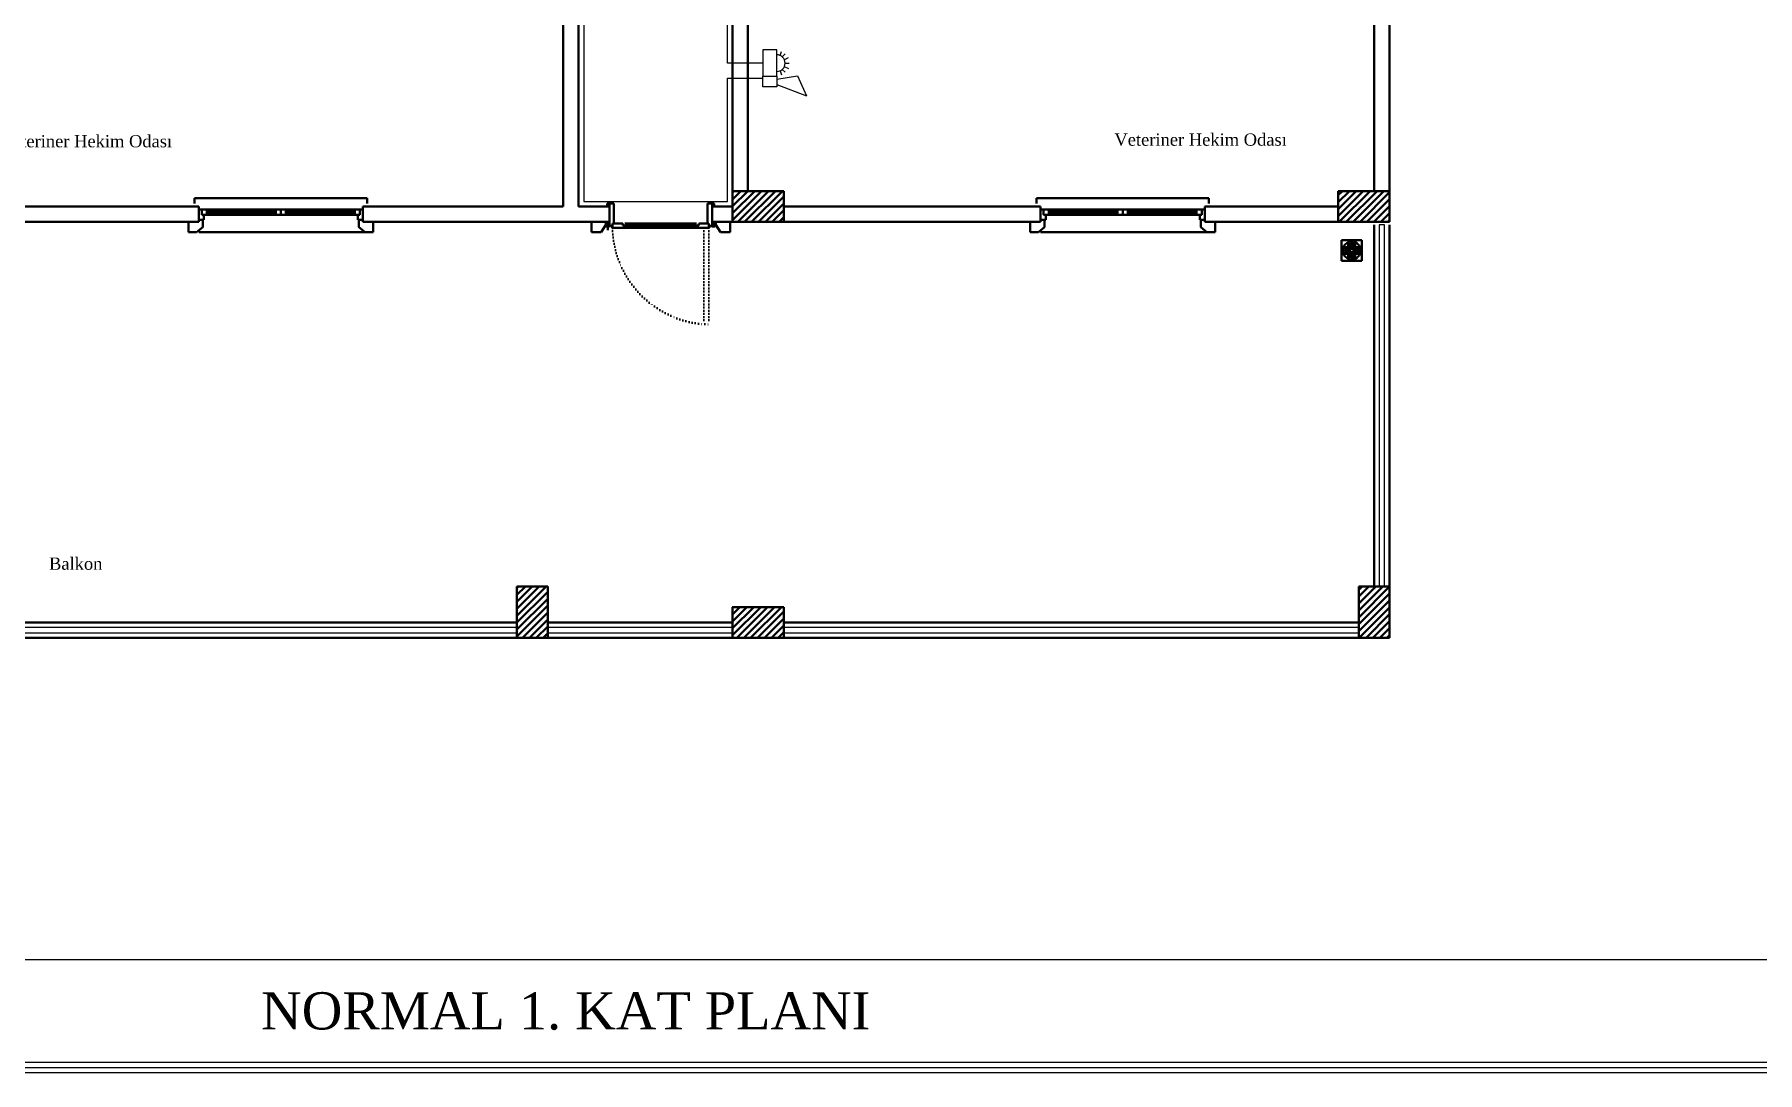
# Model space of a CAD drawing. Header units: millimetres. Extents: x 2046 to 14753, y 2361 to 29276.
# Drawn here: x 6721 to 8400, y 14153 to 15163 of the extents above; entities that cross this region are included whole.
import ezdxf

# ---------------------------------------------------------------- set-up
doc = ezdxf.new("R2010")
doc.units = ezdxf.units.MM
doc.linetypes.add('ACAD_ISO07W100', pattern=[3, 0, -3])
doc.layers.add('2A-YANGIN ALARM HATTI', color=5, linetype='Continuous')
doc.layers.add('BLK-YANGIN', color=3, linetype='Continuous')
doc.layers.add('A.O. DUVAR', color=7, linetype='Continuous', lineweight=50)
doc.layers.add('yazi', color=251, linetype='Continuous', lineweight=25)
doc.styles.add('A.O. MALZEME', font='times.ttf', dxfattribs={"height": 10})
doc.styles.add('Elektrik Yazı', font='times.ttf')

# ---------------------------------------------------------------- blocks, each defined once
blk = doc.blocks.new('FLK')
at = {"layer": 'BLK-YANGIN'}
for p, q in [((12.5, 33.9), (31.8, 42.6)), ((15.7, 13.6), (12.5, 33.9)), ((20.9, 13.6), (31.8, 42.6)), ((-7.5, 16.8), (-11.3, 18.1)), ((-6.2, 18.9), (-9, 21.8)), ((-3.3, 21), (-5.3, 25)), ((0, 21.7), (0, 25.7)), ((3.3, 21), (5.3, 25)), ((6.2, 18.9), (9, 21.8)), ((7.5, 16.8), (11.3, 18.1))]:
    blk.add_line(p, q, dxfattribs=at)
for points in [[(12.8, 0), (12.8, 13.6), (-12.8, 13.6), (-12.8, 0)], [(23.2, 0), (12.8, 0), (12.8, 13.6), (23.2, 13.6)]]:
    blk.add_lwpolyline(points, close=True, dxfattribs=at)
blk.add_arc((0, 13.6), 8.17, 0, 180, dxfattribs=at)

msp = doc.modelspace()

# ---------------------------------------------------------------- linework, layer by layer
at = {"layer": '2A-YANGIN ALARM HATTI'}
for points in [[(7430.586, 15135.477), (7396.152, 15135.477), (7396.152, 15795.858), (7396.152, 15800.858), (7521.421, 15800.858), (7539.421, 15800.858), (7539.421, 15807.255)], [(7048.364, 15404.329), (7048.364, 15394.329), (7256.152, 15394.329), (7256.152, 15000.858), (7396.152, 15000.858), (7396.152, 15120.911)], [(7396.152, 15120.911), (7430.586, 15120.911)]]:
    msp.add_lwpolyline(points, dxfattribs=at)
at = {"layer": 'A.O. DUVAR'}
for p, q in [((8026.152, 15010.858), (8026.152, 15370.858)), ((8041.152, 15370.858), (8041.152, 15010.858)), ((7236.152, 14995.858), (7236.152, 15255.858)), ((7251.152, 15255.858), (7251.152, 14995.858)), ((7401.152, 15010.858), (7401.152, 15255.858)), ((7416.152, 15255.858), (7416.152, 15010.858)), ((7401.152, 15010.858), (7451.152, 15010.858)), ((7401.152, 14980.858), (7401.152, 15010.858)), ((7416.152, 15010.858), (7401.152, 15010.858)), ((7451.152, 15010.858), (7451.152, 14980.858)), ((7991.152, 14980.858), (7991.152, 15010.858)), ((7991.152, 15010.858), (8041.152, 15010.858)), ((8041.152, 15010.858), (8026.152, 15010.858)), ((8041.152, 15010.858), (8041.152, 14980.858)), ((6691.152, 14995.858), (6881.146, 14995.858)), ((6877.146, 14998.858), (6877.146, 15003.858)), ((6877.146, 15003.858), (7045.146, 15003.858)), ((6877.146, 14998.858), (6877.146, 15003.858)), ((6877.146, 15003.858), (7045.146, 15003.858)), ((6881.146, 14995.858), (6881.146, 14980.858)), ((6881.146, 14982.858), (6881.146, 14992.858)), ((6881.146, 14992.858), (6884.146, 14992.858)), ((6881.146, 14982.858), (6881.146, 14992.858)), ((6881.146, 14992.858), (6884.146, 14992.858)), ((6884.146, 14992.858), (6884.146, 14987.858)), ((6884.146, 14992.858), (6889.146, 14992.858)), ((6884.146, 14987.858), (6884.146, 14992.858)), ((6884.146, 14992.858), (6884.146, 14987.858)), ((6884.146, 14992.858), (6889.146, 14992.858)), ((6884.146, 14987.858), (6884.146, 14992.858)), ((6889.146, 14992.858), (6956.146, 14992.858)), ((6889.146, 14992.858), (6889.146, 14987.858)), ((6889.146, 14992.858), (6956.146, 14992.858)), ((6889.146, 14992.858), (6889.146, 14987.858)), ((6889.146, 14991.358), (6956.146, 14991.358)), ((6889.146, 14991.358), (6956.146, 14991.358)), ((6889.146, 14990.358), (6956.146, 14990.358)), ((6889.146, 14990.358), (6956.146, 14990.358)), ((6889.146, 14989.358), (6956.146, 14989.358)), ((6889.146, 14989.358), (6956.146, 14989.358)), ((6956.146, 14992.858), (6961.146, 14992.858)), ((6956.146, 14987.858), (6956.146, 14992.858)), ((6956.146, 14992.858), (6961.146, 14992.858)), ((6956.146, 14987.858), (6956.146, 14992.858)), ((6961.146, 14992.858), (6961.146, 14987.858)), ((6966.146, 14992.858), (6961.146, 14992.858)), ((6961.146, 14992.858), (6961.146, 14987.858)), ((6961.146, 14992.858), (6961.146, 14987.858)), ((6966.146, 14992.858), (6961.146, 14992.858)), ((6961.146, 14992.858), (6961.146, 14987.858)), ((7033.146, 14992.858), (6966.146, 14992.858)), ((6966.146, 14987.858), (6966.146, 14992.858)), ((7033.146, 14992.858), (6966.146, 14992.858)), ((6966.146, 14987.858), (6966.146, 14992.858)), ((7033.146, 14991.358), (6966.146, 14991.358)), ((7033.146, 14991.358), (6966.146, 14991.358)), ((7033.146, 14990.358), (6966.146, 14990.358)), ((7033.146, 14990.358), (6966.146, 14990.358)), ((7033.146, 14989.358), (6966.146, 14989.358)), ((7033.146, 14989.358), (6966.146, 14989.358)), ((7038.146, 14992.858), (7033.146, 14992.858)), ((7033.146, 14992.858), (7033.146, 14987.858)), ((7038.146, 14992.858), (7033.146, 14992.858)), ((7033.146, 14992.858), (7033.146, 14987.858)), ((7041.146, 14992.858), (7038.146, 14992.858)), ((7038.146, 14992.858), (7038.146, 14987.858)), ((7038.146, 14987.858), (7038.146, 14992.858)), ((7041.146, 14992.858), (7038.146, 14992.858)), ((7038.146, 14992.858), (7038.146, 14987.858)), ((7038.146, 14987.858), (7038.146, 14992.858)), ((7041.146, 14995.858), (7236.152, 14995.858)), ((7041.146, 14980.858), (7041.146, 14995.858)), ((7041.146, 14982.858), (7041.146, 14992.858)), ((7041.146, 14982.858), (7041.146, 14992.858)), ((7045.146, 15003.858), (7045.146, 14998.858)), ((7045.146, 15003.858), (7045.146, 14998.858)), ((7251.152, 14995.858), (7281.152, 14995.858)), ((7281.152, 14998.858), (7279.152, 14998.858)), ((7279.152, 14998.858), (7279.152, 14995.858)), ((7279.152, 14995.858), (7281.152, 14995.858)), ((7281.152, 14998.858), (7285.652, 14998.858)), ((7281.152, 14995.858), (7281.152, 14998.858)), ((7281.152, 14980.858), (7281.152, 14995.858)), ((7281.152, 14995.858), (7281.152, 14980.858)), ((7285.652, 14998.858), (7285.652, 14979.358)), ((7376.652, 14998.858), (7376.652, 14979.358)), ((7381.152, 14998.858), (7376.652, 14998.858)), ((7381.152, 14998.858), (7383.152, 14998.858)), ((7381.152, 14995.858), (7381.152, 14998.858)), ((7381.152, 14980.858), (7381.152, 14995.858)), ((7383.152, 14995.858), (7381.152, 14995.858)), ((7381.152, 14995.858), (7381.152, 14980.858)), ((7401.152, 14995.858), (7381.152, 14995.858)), ((7383.152, 14998.858), (7383.152, 14995.858)), ((7401.152, 14980.858), (7401.152, 14995.858)), ((7451.152, 14980.858), (7451.152, 14995.858)), ((7451.152, 14995.858), (7701.152, 14995.858)), ((7697.152, 14998.858), (7697.152, 15003.858)), ((7697.152, 15003.858), (7865.152, 15003.858)), ((7697.152, 14998.858), (7697.152, 15003.858)), ((7697.152, 15003.858), (7865.152, 15003.858)), ((7701.152, 14995.858), (7701.152, 14980.858)), ((7701.152, 14982.858), (7701.152, 14992.858)), ((7701.152, 14992.858), (7704.152, 14992.858)), ((7701.152, 14982.858), (7701.152, 14992.858)), ((7701.152, 14992.858), (7704.152, 14992.858)), ((7704.152, 14992.858), (7704.152, 14987.858)), ((7704.152, 14992.858), (7709.152, 14992.858)), ((7704.152, 14987.858), (7704.152, 14992.858)), ((7704.152, 14992.858), (7704.152, 14987.858)), ((7704.152, 14992.858), (7709.152, 14992.858)), ((7704.152, 14987.858), (7704.152, 14992.858)), ((7709.152, 14992.858), (7776.152, 14992.858)), ((7709.152, 14992.858), (7709.152, 14987.858)), ((7709.152, 14992.858), (7776.152, 14992.858)), ((7709.152, 14992.858), (7709.152, 14987.858)), ((7709.152, 14991.358), (7776.152, 14991.358)), ((7709.152, 14991.358), (7776.152, 14991.358)), ((7709.152, 14990.358), (7776.152, 14990.358)), ((7709.152, 14990.358), (7776.152, 14990.358)), ((7709.152, 14989.358), (7776.152, 14989.358)), ((7709.152, 14989.358), (7776.152, 14989.358)), ((7776.152, 14992.858), (7781.152, 14992.858)), ((7776.152, 14987.858), (7776.152, 14992.858)), ((7776.152, 14992.858), (7781.152, 14992.858)), ((7776.152, 14987.858), (7776.152, 14992.858)), ((7781.152, 14992.858), (7781.152, 14987.858)), ((7786.152, 14992.858), (7781.152, 14992.858)), ((7781.152, 14992.858), (7781.152, 14987.858)), ((7781.152, 14992.858), (7781.152, 14987.858)), ((7786.152, 14992.858), (7781.152, 14992.858)), ((7781.152, 14992.858), (7781.152, 14987.858)), ((7853.152, 14992.858), (7786.152, 14992.858)), ((7786.152, 14987.858), (7786.152, 14992.858)), ((7853.152, 14992.858), (7786.152, 14992.858)), ((7786.152, 14987.858), (7786.152, 14992.858)), ((7853.152, 14991.358), (7786.152, 14991.358)), ((7853.152, 14991.358), (7786.152, 14991.358)), ((7853.152, 14990.358), (7786.152, 14990.358)), ((7853.152, 14990.358), (7786.152, 14990.358)), ((7853.152, 14989.358), (7786.152, 14989.358)), ((7853.152, 14989.358), (7786.152, 14989.358)), ((7858.152, 14992.858), (7853.152, 14992.858)), ((7853.152, 14992.858), (7853.152, 14987.858)), ((7858.152, 14992.858), (7853.152, 14992.858)), ((7853.152, 14992.858), (7853.152, 14987.858)), ((7861.152, 14992.858), (7858.152, 14992.858)), ((7858.152, 14992.858), (7858.152, 14987.858)), ((7858.152, 14987.858), (7858.152, 14992.858)), ((7861.152, 14992.858), (7858.152, 14992.858)), ((7858.152, 14992.858), (7858.152, 14987.858)), ((7858.152, 14987.858), (7858.152, 14992.858)), ((7861.152, 14995.858), (7991.152, 14995.858)), ((7861.152, 14980.858), (7861.152, 14995.858)), ((7861.152, 14982.858), (7861.152, 14992.858)), ((7861.152, 14982.858), (7861.152, 14992.858)), ((7865.152, 15003.858), (7865.152, 14998.858)), ((7865.152, 15003.858), (7865.152, 14998.858)), ((7991.152, 14995.858), (7991.152, 14980.858)), ((6881.146, 14980.858), (6691.152, 14980.858)), ((6886.146, 14982.858), (6881.146, 14982.858)), ((6886.146, 14982.858), (6881.146, 14982.858)), ((6884.146, 14987.858), (6886.146, 14987.858)), ((6889.146, 14987.858), (6884.146, 14987.858)), ((6884.146, 14987.858), (6886.146, 14987.858)), ((6889.146, 14987.858), (6884.146, 14987.858)), ((6886.146, 14987.858), (6886.146, 14982.858)), ((6886.146, 14987.858), (6886.146, 14982.858)), ((6956.146, 14987.858), (6889.146, 14987.858)), ((6956.146, 14987.858), (6889.146, 14987.858)), ((6961.146, 14987.858), (6956.146, 14987.858)), ((6961.146, 14987.858), (6956.146, 14987.858)), ((6961.146, 14987.858), (6966.146, 14987.858)), ((6961.146, 14987.858), (6966.146, 14987.858)), ((6966.146, 14987.858), (7033.146, 14987.858)), ((6966.146, 14987.858), (7033.146, 14987.858)), ((7033.146, 14987.858), (7038.146, 14987.858)), ((7033.146, 14987.858), (7038.146, 14987.858)), ((7038.146, 14987.858), (7036.146, 14987.858)), ((7036.146, 14987.858), (7036.146, 14982.858)), ((7038.146, 14987.858), (7036.146, 14987.858)), ((7036.146, 14987.858), (7036.146, 14982.858)), ((7036.146, 14982.858), (7041.146, 14982.858)), ((7036.146, 14982.858), (7041.146, 14982.858)), ((7236.152, 14980.858), (7041.146, 14980.858)), ((7251.152, 14980.858), (7236.152, 14980.858)), ((7236.152, 14980.858), (7236.152, 14980.858)), ((7281.152, 14980.858), (7251.152, 14980.858)), ((7251.152, 14980.858), (7251.152, 14980.858)), ((7281.675, 14977.808), (7277.675, 14977.808)), ((7277.675, 14977.808), (7277.675, 14976.858)), ((7277.675, 14976.858), (7278.175, 14976.358)), ((7278.175, 14976.358), (7281.175, 14976.358)), ((7279.152, 14977.858), (7279.152, 14980.858)), ((7279.152, 14980.858), (7281.152, 14980.858)), ((7281.152, 14977.858), (7279.152, 14977.858)), ((7279.675, 14977.808), (7279.675, 14972.858)), ((7281.152, 14977.858), (7281.152, 14980.858)), ((7282.175, 14977.858), (7281.152, 14977.858)), ((7281.175, 14976.358), (7281.675, 14976.858)), ((7281.675, 14976.858), (7281.675, 14977.808)), ((7282.175, 14976.858), (7282.175, 14977.858)), ((7282.675, 14976.358), (7282.175, 14976.858)), ((7284.152, 14976.358), (7282.675, 14976.358)), ((7283.652, 14976.297), (7283.652, 14975.797)), ((7283.652, 14976.297), (7284.337, 14976.297)), ((7283.652, 14975.797), (7284.152, 14974.931)), ((7285.652, 14979.358), (7284.152, 14979.358)), ((7284.152, 14979.358), (7284.152, 14976.358)), ((7284.152, 14974.931), (7378.205, 14974.931)), ((7284.337, 14976.297), (7284.337, 14979.297)), ((7294.337, 14979.297), (7284.337, 14979.297)), ((7294.337, 14979.297), (7294.337, 14977.297)), ((7368.152, 14977.297), (7294.337, 14977.297)), ((7366.152, 14979.297), (7296.337, 14979.297)), ((7375.152, 14979.297), (7368.152, 14979.297)), ((7368.152, 14979.292), (7368.152, 14977.297)), ((7378.08, 14979.297), (7375.152, 14979.297)), ((7376.652, 14979.358), (7378.152, 14979.358)), ((7378.08, 14979.297), (7378.08, 14976.297)), ((7378.705, 14976.297), (7378.08, 14976.297)), ((7378.152, 14979.358), (7378.152, 14976.358)), ((7378.152, 14976.358), (7379.705, 14976.358)), ((7378.205, 14974.931), (7378.705, 14975.797)), ((7378.705, 14975.797), (7378.705, 14976.297)), ((7379.705, 14976.358), (7380.205, 14976.858)), ((7380.205, 14977.858), (7381.152, 14977.858)), ((7380.205, 14976.858), (7380.205, 14977.858)), ((7380.63, 14977.808), (7384.63, 14977.808)), ((7380.63, 14976.858), (7380.63, 14977.808)), ((7381.13, 14976.358), (7380.63, 14976.858)), ((7384.13, 14976.358), (7381.13, 14976.358)), ((7383.152, 14980.858), (7381.152, 14980.858)), ((7381.152, 14977.858), (7381.152, 14980.858)), ((7381.152, 14980.858), (7401.152, 14980.858)), ((7381.152, 14977.858), (7383.152, 14977.858)), ((7383.152, 14977.858), (7383.152, 14980.858)), ((7384.63, 14976.858), (7384.13, 14976.358)), ((7384.63, 14977.808), (7384.63, 14976.858)), ((7451.152, 14980.858), (7401.152, 14980.858)), ((7701.152, 14980.858), (7451.152, 14980.858)), ((7706.152, 14982.858), (7701.152, 14982.858)), ((7706.152, 14982.858), (7701.152, 14982.858)), ((7704.152, 14987.858), (7706.152, 14987.858)), ((7709.152, 14987.858), (7704.152, 14987.858)), ((7704.152, 14987.858), (7706.152, 14987.858)), ((7709.152, 14987.858), (7704.152, 14987.858)), ((7706.152, 14987.858), (7706.152, 14982.858)), ((7706.152, 14987.858), (7706.152, 14982.858)), ((7776.152, 14987.858), (7709.152, 14987.858)), ((7776.152, 14987.858), (7709.152, 14987.858)), ((7781.152, 14987.858), (7776.152, 14987.858)), ((7781.152, 14987.858), (7776.152, 14987.858)), ((7781.152, 14987.858), (7786.152, 14987.858)), ((7781.152, 14987.858), (7786.152, 14987.858)), ((7786.152, 14987.858), (7853.152, 14987.858)), ((7786.152, 14987.858), (7853.152, 14987.858)), ((7853.152, 14987.858), (7858.152, 14987.858)), ((7853.152, 14987.858), (7858.152, 14987.858)), ((7858.152, 14987.858), (7856.152, 14987.858)), ((7856.152, 14987.858), (7856.152, 14982.858)), ((7858.152, 14987.858), (7856.152, 14987.858)), ((7856.152, 14987.858), (7856.152, 14982.858)), ((7856.152, 14982.858), (7861.152, 14982.858)), ((7856.152, 14982.858), (7861.152, 14982.858)), ((7991.152, 14980.858), (7861.152, 14980.858)), ((8041.152, 14980.858), (7991.152, 14980.858)), ((8026.152, 14977.858), (8026.152, 14625.858)), ((8041.152, 14977.858), (8041.152, 14575.858)), ((6881.131, 14970.858), (7043.161, 14970.858)), ((6881.131, 14970.858), (7043.161, 14970.858)), ((7701.137, 14970.858), (7863.167, 14970.858)), ((7701.137, 14970.858), (7863.167, 14970.858)), ((7994.241, 14963.021), (7994.241, 14943.021)), ((8014.241, 14963.021), (7994.241, 14963.021)), ((8000.908, 14956.354), (7997.481, 14956.354)), ((8002.241, 14955.021), (7997.481, 14955.021)), ((8000.908, 14956.354), (8000.908, 14959.782)), ((8002.241, 14955.021), (8002.241, 14959.782)), ((8003.575, 14953.688), (8003.575, 14959.782)), ((8004.908, 14953.688), (8004.908, 14959.782)), ((8006.241, 14955.021), (8006.241, 14959.782)), ((8011.002, 14955.021), (8006.241, 14955.021)), ((8007.575, 14956.354), (8007.575, 14959.782)), ((8011.002, 14956.354), (8007.575, 14956.354)), ((8014.241, 14943.021), (8014.241, 14963.021)), ((7994.241, 14943.021), (8014.241, 14943.021)), ((8003.575, 14953.688), (7997.481, 14953.688)), ((8003.575, 14952.354), (7997.481, 14952.354)), ((8002.241, 14951.021), (7997.481, 14951.021)), ((8000.908, 14949.688), (7997.481, 14949.688)), ((8000.908, 14946.26), (8000.908, 14949.688)), ((8002.241, 14946.26), (8002.241, 14951.021)), ((8003.575, 14946.26), (8003.575, 14952.354)), ((8011.002, 14953.688), (8004.908, 14953.688)), ((8004.908, 14946.26), (8004.908, 14952.354)), ((8011.002, 14952.354), (8004.908, 14952.354)), ((8006.241, 14946.26), (8006.241, 14951.021)), ((8011.002, 14951.021), (8006.241, 14951.021)), ((8007.575, 14946.26), (8007.575, 14949.688)), ((8011.002, 14949.688), (8007.575, 14949.688)), ((7191.152, 14625.858), (7221.152, 14625.858)), ((7191.152, 14575.858), (7191.152, 14625.858)), ((7191.152, 14575.858), (7191.152, 14625.858)), ((7191.152, 14625.858), (7221.152, 14625.858)), ((7221.152, 14625.858), (7221.152, 14575.858)), ((7221.152, 14625.858), (7221.152, 14575.858)), ((8011.152, 14625.858), (8041.152, 14625.858)), ((8011.152, 14575.858), (8011.152, 14625.858)), ((8041.152, 14625.858), (8041.152, 14575.858)), ((7401.152, 14605.858), (7451.152, 14605.858)), ((7401.152, 14575.858), (7401.152, 14605.858)), ((7451.152, 14605.858), (7451.152, 14575.858)), ((7191.152, 14590.858), (6671.152, 14590.858)), ((7401.152, 14590.858), (7221.152, 14590.858)), ((8011.152, 14590.858), (7451.152, 14590.858)), ((8041.152, 14575.858), (6641.152, 14575.858)), ((7221.152, 14575.858), (7191.152, 14575.858)), ((7221.152, 14575.858), (7191.152, 14575.858)), ((7451.152, 14575.858), (7401.152, 14575.858)), ((8041.152, 14575.858), (8011.152, 14575.858))]:
    msp.add_line(p, q, dxfattribs=at)
at = {"layer": 'A.O. DUVAR', "linetype": 'Continuous', "ltscale": 10}
for p, q in [((7401.152, 15009.487), (7402.523, 15010.858)), ((7401.152, 15002.752), (7409.258, 15010.858)), ((7401.152, 14996.017), (7415.994, 15010.858)), ((7401.152, 14989.282), (7422.729, 15010.858)), ((7401.152, 14982.547), (7429.464, 15010.858)), ((7401.369, 15006.336), (7401.369, 15006.336)), ((7404.736, 15009.704), (7404.736, 15009.704)), ((7406.199, 14980.858), (7436.199, 15010.858)), ((7408.104, 15006.336), (7408.104, 15006.336)), ((7411.471, 15009.704), (7411.471, 15009.704)), ((7412.934, 14980.858), (7442.934, 15010.858)), ((7414.839, 15006.336), (7414.839, 15006.336)), ((7418.207, 15009.704), (7418.207, 15009.704)), ((7419.67, 14980.858), (7449.67, 15010.858)), ((7421.574, 15006.336), (7421.574, 15006.336)), ((7424.942, 15009.704), (7424.942, 15009.704)), ((7426.405, 14980.858), (7451.152, 15005.606)), ((7428.309, 15006.336), (7428.309, 15006.336)), ((7431.677, 15009.704), (7431.677, 15009.704)), ((7435.045, 15006.336), (7435.045, 15006.336)), ((7438.412, 15009.704), (7438.412, 15009.704)), ((7441.78, 15006.336), (7441.78, 15006.336)), ((7445.147, 15009.704), (7445.147, 15009.704)), ((7448.515, 15006.336), (7448.515, 15006.336)), ((7991.152, 15006.79), (7995.22, 15010.858)), ((7991.152, 15000.055), (8001.955, 15010.858)), ((7991.152, 14993.32), (8008.691, 15010.858)), ((7991.152, 14986.585), (8015.426, 15010.858)), ((7992.161, 14980.858), (8022.161, 15010.858)), ((7994.066, 15006.336), (7994.066, 15006.336)), ((7997.433, 15009.704), (7997.433, 15009.704)), ((7998.896, 14980.858), (8028.896, 15010.858)), ((8000.801, 15006.336), (8000.801, 15006.336)), ((8004.168, 15009.704), (8004.168, 15009.704)), ((8005.631, 14980.858), (8035.631, 15010.858)), ((8007.536, 15006.336), (8007.536, 15006.336)), ((8010.903, 15009.704), (8010.903, 15009.704)), ((8012.367, 14980.858), (8041.152, 15009.644)), ((8014.271, 15006.336), (8014.271, 15006.336)), ((8017.639, 15009.704), (8017.639, 15009.704)), ((8021.006, 15006.336), (8021.006, 15006.336)), ((8024.374, 15009.704), (8024.374, 15009.704)), ((8027.741, 15006.336), (8027.741, 15006.336)), ((8031.109, 15009.704), (8031.109, 15009.704)), ((8034.477, 15006.336), (8034.477, 15006.336)), ((8037.844, 15009.704), (8037.844, 15009.704)), ((7401.369, 14999.601), (7401.369, 14999.601)), ((7401.369, 14992.866), (7401.369, 14992.866)), ((7404.736, 15002.968), (7404.736, 15002.968)), ((7404.736, 14996.233), (7404.736, 14996.233)), ((7404.736, 14989.498), (7404.736, 14989.498)), ((7408.104, 14999.601), (7408.104, 14999.601)), ((7408.104, 14992.866), (7408.104, 14992.866)), ((7411.471, 15002.968), (7411.471, 15002.968)), ((7411.471, 14996.233), (7411.471, 14996.233)), ((7411.471, 14989.498), (7411.471, 14989.498)), ((7414.839, 14999.601), (7414.839, 14999.601)), ((7414.839, 14992.866), (7414.839, 14992.866)), ((7418.207, 15002.968), (7418.207, 15002.968)), ((7418.207, 14996.233), (7418.207, 14996.233)), ((7418.207, 14989.498), (7418.207, 14989.498)), ((7421.574, 14999.601), (7421.574, 14999.601)), ((7421.574, 14992.866), (7421.574, 14992.866)), ((7424.942, 15002.968), (7424.942, 15002.968)), ((7424.942, 14996.233), (7424.942, 14996.233)), ((7424.942, 14989.498), (7424.942, 14989.498)), ((7428.309, 14999.601), (7428.309, 14999.601)), ((7428.309, 14992.866), (7428.309, 14992.866)), ((7431.677, 15002.968), (7431.677, 15002.968)), ((7431.677, 14996.233), (7431.677, 14996.233)), ((7431.677, 14989.498), (7431.677, 14989.498)), ((7433.14, 14980.858), (7451.152, 14998.871)), ((7435.045, 14999.601), (7435.045, 14999.601)), ((7435.045, 14992.866), (7435.045, 14992.866)), ((7438.412, 15002.968), (7438.412, 15002.968)), ((7438.412, 14996.233), (7438.412, 14996.233)), ((7438.412, 14989.498), (7438.412, 14989.498)), ((7439.875, 14980.858), (7451.152, 14992.135)), ((7441.78, 14999.601), (7441.78, 14999.601)), ((7441.78, 14992.866), (7441.78, 14992.866)), ((7445.147, 15002.968), (7445.147, 15002.968)), ((7445.147, 14996.233), (7445.147, 14996.233)), ((7445.147, 14989.498), (7445.147, 14989.498)), ((7448.515, 14999.601), (7448.515, 14999.601)), ((7448.515, 14992.866), (7448.515, 14992.866)), ((7994.066, 14999.601), (7994.066, 14999.601)), ((7994.066, 14992.866), (7994.066, 14992.866)), ((7997.433, 15002.968), (7997.433, 15002.968)), ((7997.433, 14996.233), (7997.433, 14996.233)), ((7997.433, 14989.498), (7997.433, 14989.498)), ((8000.801, 14999.601), (8000.801, 14999.601)), ((8000.801, 14992.866), (8000.801, 14992.866)), ((8004.168, 15002.968), (8004.168, 15002.968)), ((8004.168, 14996.233), (8004.168, 14996.233)), ((8004.168, 14989.498), (8004.168, 14989.498)), ((8007.536, 14999.601), (8007.536, 14999.601)), ((8007.536, 14992.866), (8007.536, 14992.866)), ((8010.903, 15002.968), (8010.903, 15002.968)), ((8010.903, 14996.233), (8010.903, 14996.233)), ((8010.903, 14989.498), (8010.903, 14989.498)), ((8014.271, 14999.601), (8014.271, 14999.601)), ((8014.271, 14992.866), (8014.271, 14992.866)), ((8017.639, 15002.968), (8017.639, 15002.968)), ((8017.639, 14996.233), (8017.639, 14996.233)), ((8017.639, 14989.498), (8017.639, 14989.498)), ((8019.102, 14980.858), (8041.152, 15002.909)), ((8021.006, 14999.601), (8021.006, 14999.601)), ((8021.006, 14992.866), (8021.006, 14992.866)), ((8024.374, 15002.968), (8024.374, 15002.968)), ((8024.374, 14996.233), (8024.374, 14996.233)), ((8024.374, 14989.498), (8024.374, 14989.498)), ((8025.837, 14980.858), (8041.152, 14996.174)), ((8027.741, 14999.601), (8027.741, 14999.601)), ((8027.741, 14992.866), (8027.741, 14992.866)), ((8031.109, 15002.968), (8031.109, 15002.968)), ((8031.109, 14996.233), (8031.109, 14996.233)), ((8031.109, 14989.498), (8031.109, 14989.498)), ((8032.572, 14980.858), (8041.152, 14989.439)), ((8034.477, 14999.601), (8034.477, 14999.601)), ((8034.477, 14992.866), (8034.477, 14992.866)), ((8037.844, 15002.968), (8037.844, 15002.968)), ((8037.844, 14996.233), (8037.844, 14996.233)), ((8037.844, 14989.498), (8037.844, 14989.498)), ((7401.369, 14986.13), (7401.369, 14986.13)), ((7404.736, 14982.763), (7404.736, 14982.763)), ((7408.104, 14986.13), (7408.104, 14986.13)), ((7411.471, 14982.763), (7411.471, 14982.763)), ((7414.839, 14986.13), (7414.839, 14986.13)), ((7418.207, 14982.763), (7418.207, 14982.763)), ((7421.574, 14986.13), (7421.574, 14986.13)), ((7424.942, 14982.763), (7424.942, 14982.763)), ((7428.309, 14986.13), (7428.309, 14986.13)), ((7431.677, 14982.763), (7431.677, 14982.763)), ((7435.045, 14986.13), (7435.045, 14986.13)), ((7438.412, 14982.763), (7438.412, 14982.763)), ((7441.78, 14986.13), (7441.78, 14986.13)), ((7445.147, 14982.763), (7445.147, 14982.763)), ((7446.61, 14980.858), (7451.152, 14985.4)), ((7448.515, 14986.13), (7448.515, 14986.13)), ((7994.066, 14986.13), (7994.066, 14986.13)), ((7997.433, 14982.763), (7997.433, 14982.763)), ((8000.801, 14986.13), (8000.801, 14986.13)), ((8004.168, 14982.763), (8004.168, 14982.763)), ((8007.536, 14986.13), (8007.536, 14986.13)), ((8010.903, 14982.763), (8010.903, 14982.763)), ((8014.271, 14986.13), (8014.271, 14986.13)), ((8017.639, 14982.763), (8017.639, 14982.763)), ((8021.006, 14986.13), (8021.006, 14986.13)), ((8024.374, 14982.763), (8024.374, 14982.763)), ((8027.741, 14986.13), (8027.741, 14986.13)), ((8031.109, 14982.763), (8031.109, 14982.763)), ((8034.477, 14986.13), (8034.477, 14986.13)), ((8037.844, 14982.763), (8037.844, 14982.763)), ((8039.307, 14980.858), (8041.152, 14982.703)), ((7191.152, 14624.372), (7192.638, 14625.858)), ((7191.152, 14617.637), (7199.373, 14625.858)), ((7191.152, 14610.902), (7206.109, 14625.858)), ((7191.152, 14604.167), (7212.844, 14625.858)), ((7191.152, 14597.432), (7219.579, 14625.858)), ((7191.152, 14590.696), (7221.152, 14620.696)), ((7192.578, 14622.43), (7192.578, 14622.43)), ((7195.945, 14625.798), (7195.945, 14625.798)), ((7195.945, 14619.063), (7195.945, 14619.063)), ((7199.313, 14622.43), (7199.313, 14622.43)), ((7202.68, 14625.798), (7202.68, 14625.798)), ((7202.68, 14619.063), (7202.68, 14619.063)), ((7206.048, 14622.43), (7206.048, 14622.43)), ((7209.416, 14625.798), (7209.416, 14625.798)), ((7209.416, 14619.063), (7209.416, 14619.063)), ((7212.783, 14622.43), (7212.783, 14622.43)), ((7216.151, 14625.798), (7216.151, 14625.798)), ((7216.151, 14619.063), (7216.151, 14619.063)), ((7219.518, 14622.43), (7219.518, 14622.43)), ((8011.152, 14622.679), (8014.332, 14625.858)), ((8011.152, 14615.944), (8021.067, 14625.858)), ((8011.152, 14609.209), (8027.802, 14625.858)), ((8011.152, 14602.473), (8034.537, 14625.858)), ((8011.152, 14595.738), (8041.152, 14625.738)), ((8011.152, 14589.003), (8041.152, 14619.003)), ((8014.271, 14622.43), (8014.271, 14622.43)), ((8017.639, 14625.798), (8017.639, 14625.798)), ((8017.639, 14619.063), (8017.639, 14619.063)), ((8021.006, 14622.43), (8021.006, 14622.43)), ((8024.374, 14625.798), (8024.374, 14625.798)), ((8024.374, 14619.063), (8024.374, 14619.063)), ((8027.741, 14622.43), (8027.741, 14622.43)), ((8031.109, 14625.798), (8031.109, 14625.798)), ((8031.109, 14619.063), (8031.109, 14619.063)), ((8034.477, 14622.43), (8034.477, 14622.43)), ((8037.844, 14625.798), (8037.844, 14625.798)), ((8037.844, 14619.063), (8037.844, 14619.063)), ((7191.152, 14583.961), (7221.152, 14613.961)), ((7191.152, 14577.226), (7221.152, 14607.226)), ((7192.578, 14615.695), (7192.578, 14615.695)), ((7192.578, 14608.96), (7192.578, 14608.96)), ((7192.578, 14602.225), (7192.578, 14602.225)), ((7195.945, 14612.327), (7195.945, 14612.327)), ((7195.945, 14605.592), (7195.945, 14605.592)), ((7199.313, 14615.695), (7199.313, 14615.695)), ((7199.313, 14608.96), (7199.313, 14608.96)), ((7199.313, 14602.225), (7199.313, 14602.225)), ((7202.68, 14612.327), (7202.68, 14612.327)), ((7202.68, 14605.592), (7202.68, 14605.592)), ((7206.048, 14615.695), (7206.048, 14615.695)), ((7206.048, 14608.96), (7206.048, 14608.96)), ((7206.048, 14602.225), (7206.048, 14602.225)), ((7209.416, 14612.327), (7209.416, 14612.327)), ((7209.416, 14605.592), (7209.416, 14605.592)), ((7212.783, 14615.695), (7212.783, 14615.695)), ((7212.783, 14608.96), (7212.783, 14608.96)), ((7212.783, 14602.225), (7212.783, 14602.225)), ((7216.151, 14612.327), (7216.151, 14612.327)), ((7216.151, 14605.592), (7216.151, 14605.592)), ((7219.518, 14615.695), (7219.518, 14615.695)), ((7219.518, 14608.96), (7219.518, 14608.96)), ((7219.518, 14602.225), (7219.518, 14602.225)), ((7401.152, 14605.376), (7401.635, 14605.858)), ((7401.152, 14598.641), (7408.37, 14605.858)), ((7401.152, 14591.905), (7415.105, 14605.858)), ((7401.152, 14585.17), (7421.84, 14605.858)), ((7401.152, 14578.435), (7428.576, 14605.858)), ((7401.369, 14602.225), (7401.369, 14602.225)), ((7404.736, 14605.592), (7404.736, 14605.592)), ((7405.311, 14575.858), (7435.311, 14605.858)), ((7408.104, 14602.225), (7408.104, 14602.225)), ((7411.471, 14605.592), (7411.471, 14605.592)), ((7412.046, 14575.858), (7442.046, 14605.858)), ((7414.839, 14602.225), (7414.839, 14602.225)), ((7418.207, 14605.592), (7418.207, 14605.592)), ((7418.781, 14575.858), (7448.781, 14605.858)), ((7421.574, 14602.225), (7421.574, 14602.225)), ((7424.942, 14605.592), (7424.942, 14605.592)), ((7428.309, 14602.225), (7428.309, 14602.225)), ((7431.677, 14605.592), (7431.677, 14605.592)), ((7435.045, 14602.225), (7435.045, 14602.225)), ((7438.412, 14605.592), (7438.412, 14605.592)), ((7441.78, 14602.225), (7441.78, 14602.225)), ((7445.147, 14605.592), (7445.147, 14605.592)), ((7448.515, 14602.225), (7448.515, 14602.225)), ((8011.152, 14582.268), (8041.152, 14612.268)), ((8011.478, 14575.858), (8041.152, 14605.533)), ((8014.271, 14615.695), (8014.271, 14615.695)), ((8014.271, 14608.96), (8014.271, 14608.96)), ((8014.271, 14602.225), (8014.271, 14602.225)), ((8017.639, 14612.327), (8017.639, 14612.327)), ((8017.639, 14605.592), (8017.639, 14605.592)), ((8021.006, 14615.695), (8021.006, 14615.695)), ((8021.006, 14608.96), (8021.006, 14608.96)), ((8021.006, 14602.225), (8021.006, 14602.225)), ((8024.374, 14612.327), (8024.374, 14612.327)), ((8024.374, 14605.592), (8024.374, 14605.592)), ((8027.741, 14615.695), (8027.741, 14615.695)), ((8027.741, 14608.96), (8027.741, 14608.96)), ((8027.741, 14602.225), (8027.741, 14602.225)), ((8031.109, 14612.327), (8031.109, 14612.327)), ((8031.109, 14605.592), (8031.109, 14605.592)), ((8034.477, 14615.695), (8034.477, 14615.695)), ((8034.477, 14608.96), (8034.477, 14608.96)), ((8034.477, 14602.225), (8034.477, 14602.225)), ((8037.844, 14612.327), (8037.844, 14612.327)), ((8037.844, 14605.592), (8037.844, 14605.592)), ((7192.578, 14595.489), (7192.578, 14595.489)), ((7192.578, 14588.754), (7192.578, 14588.754)), ((7195.945, 14598.857), (7195.945, 14598.857)), ((7195.945, 14592.122), (7195.945, 14592.122)), ((7195.945, 14585.387), (7195.945, 14585.387)), ((7196.52, 14575.858), (7221.152, 14600.491)), ((7199.313, 14595.489), (7199.313, 14595.489)), ((7199.313, 14588.754), (7199.313, 14588.754)), ((7202.68, 14598.857), (7202.68, 14598.857)), ((7202.68, 14592.122), (7202.68, 14592.122)), ((7202.68, 14585.387), (7202.68, 14585.387)), ((7203.255, 14575.858), (7221.152, 14593.756)), ((7206.048, 14595.489), (7206.048, 14595.489)), ((7206.048, 14588.754), (7206.048, 14588.754)), ((7209.416, 14598.857), (7209.416, 14598.857)), ((7209.416, 14592.122), (7209.416, 14592.122)), ((7209.416, 14585.387), (7209.416, 14585.387)), ((7209.99, 14575.858), (7221.152, 14587.02)), ((7212.783, 14595.489), (7212.783, 14595.489)), ((7212.783, 14588.754), (7212.783, 14588.754)), ((7216.151, 14598.857), (7216.151, 14598.857)), ((7216.151, 14592.122), (7216.151, 14592.122)), ((7216.151, 14585.387), (7216.151, 14585.387)), ((7219.518, 14595.489), (7219.518, 14595.489)), ((7219.518, 14588.754), (7219.518, 14588.754)), ((7401.369, 14595.489), (7401.369, 14595.489)), ((7401.369, 14588.754), (7401.369, 14588.754)), ((7404.736, 14598.857), (7404.736, 14598.857)), ((7404.736, 14592.122), (7404.736, 14592.122)), ((7404.736, 14585.387), (7404.736, 14585.387)), ((7408.104, 14595.489), (7408.104, 14595.489)), ((7408.104, 14588.754), (7408.104, 14588.754)), ((7411.471, 14598.857), (7411.471, 14598.857)), ((7411.471, 14592.122), (7411.471, 14592.122)), ((7411.471, 14585.387), (7411.471, 14585.387)), ((7414.839, 14595.489), (7414.839, 14595.489)), ((7414.839, 14588.754), (7414.839, 14588.754)), ((7418.207, 14598.857), (7418.207, 14598.857)), ((7418.207, 14592.122), (7418.207, 14592.122)), ((7418.207, 14585.387), (7418.207, 14585.387)), ((7421.574, 14595.489), (7421.574, 14595.489)), ((7421.574, 14588.754), (7421.574, 14588.754)), ((7424.942, 14598.857), (7424.942, 14598.857)), ((7424.942, 14592.122), (7424.942, 14592.122)), ((7424.942, 14585.387), (7424.942, 14585.387)), ((7425.516, 14575.858), (7451.152, 14601.494)), ((7428.309, 14595.489), (7428.309, 14595.489)), ((7428.309, 14588.754), (7428.309, 14588.754)), ((7431.677, 14598.857), (7431.677, 14598.857)), ((7431.677, 14592.122), (7431.677, 14592.122)), ((7431.677, 14585.387), (7431.677, 14585.387)), ((7432.252, 14575.858), (7451.152, 14594.759)), ((7435.045, 14595.489), (7435.045, 14595.489)), ((7435.045, 14588.754), (7435.045, 14588.754)), ((7438.412, 14598.857), (7438.412, 14598.857)), ((7438.412, 14592.122), (7438.412, 14592.122)), ((7438.412, 14585.387), (7438.412, 14585.387)), ((7438.987, 14575.858), (7451.152, 14588.024)), ((7441.78, 14595.489), (7441.78, 14595.489)), ((7441.78, 14588.754), (7441.78, 14588.754)), ((7445.147, 14598.857), (7445.147, 14598.857)), ((7445.147, 14592.122), (7445.147, 14592.122)), ((7445.147, 14585.387), (7445.147, 14585.387)), ((7448.515, 14595.489), (7448.515, 14595.489)), ((7448.515, 14588.754), (7448.515, 14588.754)), ((8014.271, 14595.489), (8014.271, 14595.489)), ((8014.271, 14588.754), (8014.271, 14588.754)), ((8017.639, 14598.857), (8017.639, 14598.857)), ((8017.639, 14592.122), (8017.639, 14592.122)), ((8017.639, 14585.387), (8017.639, 14585.387)), ((8018.213, 14575.858), (8041.152, 14598.797)), ((8021.006, 14595.489), (8021.006, 14595.489)), ((8021.006, 14588.754), (8021.006, 14588.754)), ((8024.374, 14598.857), (8024.374, 14598.857)), ((8024.374, 14592.122), (8024.374, 14592.122)), ((8024.374, 14585.387), (8024.374, 14585.387)), ((8024.948, 14575.858), (8041.152, 14592.062)), ((8027.741, 14595.489), (8027.741, 14595.489)), ((8027.741, 14588.754), (8027.741, 14588.754)), ((8031.109, 14598.857), (8031.109, 14598.857)), ((8031.109, 14592.122), (8031.109, 14592.122)), ((8031.109, 14585.387), (8031.109, 14585.387)), ((8031.684, 14575.858), (8041.152, 14585.327)), ((8034.477, 14595.489), (8034.477, 14595.489)), ((8034.477, 14588.754), (8034.477, 14588.754)), ((8037.844, 14598.857), (8037.844, 14598.857)), ((8037.844, 14592.122), (8037.844, 14592.122)), ((8037.844, 14585.387), (8037.844, 14585.387)), ((7192.578, 14582.019), (7192.578, 14582.019)), ((7195.945, 14578.651), (7195.945, 14578.651)), ((7199.313, 14582.019), (7199.313, 14582.019)), ((7202.68, 14578.651), (7202.68, 14578.651)), ((7206.048, 14582.019), (7206.048, 14582.019)), ((7209.416, 14578.651), (7209.416, 14578.651)), ((7212.783, 14582.019), (7212.783, 14582.019)), ((7216.151, 14578.651), (7216.151, 14578.651)), ((7216.725, 14575.858), (7221.152, 14580.285)), ((7219.518, 14582.019), (7219.518, 14582.019)), ((7401.369, 14582.019), (7401.369, 14582.019)), ((7404.736, 14578.651), (7404.736, 14578.651)), ((7408.104, 14582.019), (7408.104, 14582.019)), ((7411.471, 14578.651), (7411.471, 14578.651)), ((7414.839, 14582.019), (7414.839, 14582.019)), ((7418.207, 14578.651), (7418.207, 14578.651)), ((7421.574, 14582.019), (7421.574, 14582.019)), ((7424.942, 14578.651), (7424.942, 14578.651)), ((7428.309, 14582.019), (7428.309, 14582.019)), ((7431.677, 14578.651), (7431.677, 14578.651)), ((7435.045, 14582.019), (7435.045, 14582.019)), ((7438.412, 14578.651), (7438.412, 14578.651)), ((7441.78, 14582.019), (7441.78, 14582.019)), ((7445.147, 14578.651), (7445.147, 14578.651)), ((7445.722, 14575.858), (7451.152, 14581.289)), ((7448.515, 14582.019), (7448.515, 14582.019)), ((8014.271, 14582.019), (8014.271, 14582.019)), ((8017.639, 14578.651), (8017.639, 14578.651)), ((8021.006, 14582.019), (8021.006, 14582.019)), ((8024.374, 14578.651), (8024.374, 14578.651)), ((8027.741, 14582.019), (8027.741, 14582.019)), ((8031.109, 14578.651), (8031.109, 14578.651)), ((8034.477, 14582.019), (8034.477, 14582.019)), ((8037.844, 14578.651), (8037.844, 14578.651)), ((8038.419, 14575.858), (8041.152, 14578.592))]:
    msp.add_line(p, q, dxfattribs=at)
at = {"layer": 'A.O. DUVAR', "ltscale": 100}
for p, q in [((6871.146, 14970.858), (6871.146, 14980.858)), ((6871.146, 14980.858), (6881.146, 14980.858)), ((6871.146, 14970.858), (6871.146, 14980.858)), ((6871.146, 14980.858), (6881.146, 14980.858)), ((6885.146, 14975.656), (6879.131, 14970.858)), ((6885.146, 14975.656), (6879.131, 14970.858)), ((6881.146, 14980.858), (6881.146, 14982.858)), ((6881.146, 14982.858), (6885.146, 14982.858)), ((6881.146, 14980.858), (6881.146, 14982.858)), ((6881.146, 14982.858), (6885.146, 14982.858)), ((6885.146, 14982.858), (6885.146, 14975.656)), ((6885.146, 14982.858), (6885.146, 14975.656)), ((7041.146, 14982.858), (7037.146, 14982.858)), ((7037.146, 14982.858), (7037.146, 14975.656)), ((7041.146, 14982.858), (7037.146, 14982.858)), ((7037.146, 14982.858), (7037.146, 14975.656)), ((7037.146, 14975.656), (7043.161, 14970.858)), ((7037.146, 14975.656), (7043.161, 14970.858)), ((7041.146, 14980.858), (7041.146, 14982.858)), ((7041.146, 14980.858), (7041.146, 14982.858)), ((7051.146, 14980.858), (7041.146, 14980.858)), ((7051.146, 14980.858), (7041.146, 14980.858)), ((7051.146, 14970.858), (7051.146, 14980.858)), ((7051.146, 14970.858), (7051.146, 14980.858)), ((7263.675, 14970.858), (7263.675, 14980.858)), ((7263.675, 14980.858), (7273.675, 14980.858)), ((7263.675, 14970.858), (7263.675, 14980.858)), ((7263.675, 14980.858), (7273.675, 14980.858)), ((7277.757, 14977.858), (7273.236, 14970.858)), ((7277.757, 14977.858), (7273.236, 14970.858)), ((7273.675, 14980.858), (7273.675, 14980.858)), ((7273.675, 14980.858), (7277.675, 14980.858)), ((7273.675, 14980.858), (7273.675, 14980.858)), ((7273.675, 14980.858), (7277.675, 14980.858)), ((7277.675, 14980.858), (7277.757, 14977.858)), ((7277.675, 14980.858), (7277.757, 14977.858)), ((7384.814, 14980.858), (7384.732, 14977.858)), ((7384.814, 14980.858), (7384.732, 14977.858)), ((7384.732, 14977.858), (7389.254, 14970.858)), ((7384.732, 14977.858), (7389.254, 14970.858)), ((7388.814, 14980.858), (7384.814, 14980.858)), ((7388.814, 14980.858), (7384.814, 14980.858)), ((7398.814, 14980.858), (7388.814, 14980.858)), ((7388.814, 14980.858), (7388.814, 14980.858)), ((7398.814, 14980.858), (7388.814, 14980.858)), ((7388.814, 14980.858), (7388.814, 14980.858)), ((7398.814, 14970.858), (7398.814, 14980.858)), ((7398.814, 14970.858), (7398.814, 14980.858)), ((7691.152, 14970.858), (7691.152, 14980.858)), ((7691.152, 14980.858), (7701.152, 14980.858)), ((7691.152, 14970.858), (7691.152, 14980.858)), ((7691.152, 14980.858), (7701.152, 14980.858)), ((7705.152, 14975.656), (7699.137, 14970.858)), ((7705.152, 14975.656), (7699.137, 14970.858)), ((7701.152, 14980.858), (7701.152, 14982.858)), ((7701.152, 14982.858), (7705.152, 14982.858)), ((7701.152, 14980.858), (7701.152, 14982.858)), ((7701.152, 14982.858), (7705.152, 14982.858)), ((7705.152, 14982.858), (7705.152, 14975.656)), ((7705.152, 14982.858), (7705.152, 14975.656)), ((7861.152, 14982.858), (7857.152, 14982.858)), ((7857.152, 14982.858), (7857.152, 14975.656)), ((7861.152, 14982.858), (7857.152, 14982.858)), ((7857.152, 14982.858), (7857.152, 14975.656)), ((7857.152, 14975.656), (7863.167, 14970.858)), ((7857.152, 14975.656), (7863.167, 14970.858)), ((7861.152, 14980.858), (7861.152, 14982.858)), ((7861.152, 14980.858), (7861.152, 14982.858)), ((7871.152, 14980.858), (7861.152, 14980.858)), ((7871.152, 14980.858), (7861.152, 14980.858)), ((7871.152, 14970.858), (7871.152, 14980.858)), ((7871.152, 14970.858), (7871.152, 14980.858)), ((6879.131, 14970.858), (6871.146, 14970.858)), ((6879.131, 14970.858), (6871.146, 14970.858)), ((7043.161, 14970.858), (7051.146, 14970.858)), ((7043.161, 14970.858), (7051.146, 14970.858)), ((7273.236, 14970.858), (7263.675, 14970.858)), ((7273.236, 14970.858), (7263.675, 14970.858)), ((7389.254, 14970.858), (7398.814, 14970.858)), ((7389.254, 14970.858), (7398.814, 14970.858)), ((7699.137, 14970.858), (7691.152, 14970.858)), ((7699.137, 14970.858), (7691.152, 14970.858)), ((7863.167, 14970.858), (7871.152, 14970.858)), ((7863.167, 14970.858), (7871.152, 14970.858))]:
    msp.add_line(p, q, dxfattribs=at)
at = {"layer": 'A.O. DUVAR', "linetype": 'ACAD_ISO07W100'}
for p, q in [((7373.205, 14974.931), (7373.205, 14880.931)), ((7378.205, 14974.931), (7378.205, 14880.931))]:
    msp.add_line(p, q, dxfattribs=at)
at = {"layer": 'A.O. DUVAR', "lineweight": 25, "ltscale": 4}
for p, q in [((8036.152, 14977.858), (8031.152, 14977.858)), ((8031.152, 14977.858), (8031.152, 14625.858)), ((8036.152, 14625.858), (8036.152, 14977.858)), ((8031.152, 14625.858), (8036.152, 14625.858)), ((7191.152, 14585.858), (6671.152, 14585.858)), ((7191.152, 14580.858), (7191.152, 14585.858)), ((7401.152, 14585.858), (7221.152, 14585.858)), ((7221.152, 14585.858), (7221.152, 14580.858)), ((7401.152, 14580.858), (7401.152, 14585.858)), ((8011.152, 14585.858), (7451.152, 14585.858)), ((7451.152, 14585.858), (7451.152, 14580.858)), ((8011.152, 14580.858), (8011.152, 14585.858)), ((6671.152, 14580.858), (7191.152, 14580.858)), ((7221.152, 14580.858), (7401.152, 14580.858)), ((7451.152, 14580.858), (8011.152, 14580.858))]:
    msp.add_line(p, q, dxfattribs=at)
at = {"layer": 'A.O. DUVAR'}
msp.add_circle((8004.241, 14953.021), 8.667, dxfattribs=at)
at = {"layer": 'A.O. DUVAR', "linetype": 'ACAD_ISO07W100'}
msp.add_arc((7380.435, 14977.163), 96.258, 181.360046, 268.672043, dxfattribs=at)
at = {"layer": 'A.O. DUVAR'}
for centre, start, end in [((7997.583, 14955.688), 98.69446, 261.30554), ((8001.575, 14959.68), 8.69446, 171.30554), ((8004.241, 14959.68), 8.69446, 171.30554), ((8006.908, 14959.68), 8.69446, 171.30554), ((8010.9, 14955.688), 278.69446, 81.30554), ((7997.583, 14953.021), 98.69446, 261.30554), ((7997.583, 14950.354), 98.69446, 261.30554), ((8001.575, 14946.362), 188.69446, 351.30554), ((8004.241, 14946.362), 188.69446, 351.30554), ((8006.908, 14946.362), 188.69446, 351.30554), ((8010.9, 14953.021), 278.69446, 81.30554), ((8010.9, 14950.354), 278.69446, 81.30554)]:
    msp.add_arc(centre, 0.674, start, end, dxfattribs=at)
msp.add_point((7281.152, 14995.858), dxfattribs=at)
at = {"layer": 'yazi'}
msp.add_line((3020.515, 14262.6), (11459.215, 14262.6), dxfattribs=at)
for points in [[(3020.515, 14162.6), (11459.215, 14162.6)], [(3020.515, 14157.6), (11459.215, 14157.6)], [(3020.515, 14152.6), (11459.215, 14152.6)]]:
    msp.add_lwpolyline(points, dxfattribs=at)

# ---------------------------------------------------------------- block references
at = {"layer": 'BLK-YANGIN', "rotation": 270}
msp.add_blockref('FLK', (7430.586, 15135.477), dxfattribs=at)

# ---------------------------------------------------------------- texts
at = {"layer": 'A.O. DUVAR', "style": 'A.O. MALZEME'}
for s, height, p in [('Veteriner Hekim Odası', 11.91743, (6687.317, 15053.455, 3.5)), ('Veteriner Hekim Odası', 11.91743, (7773.087, 15055.025, 3.5)), ('Balkon', 11.9174, (6735.388, 14642.131, 3.5))]:
    msp.add_text(s, height=height, dxfattribs=at).set_placement(p)
at = {"layer": 'yazi', "lineweight": 30, "insert": (6941.941, 14230.807), "char_height": 36.27535, "width": 737.82109, "attachment_point": 1, "style": 'Elektrik Yazı'}
msp.add_mtext('NORMAL 1. KAT PLANI', dxfattribs=at)

doc.saveas('drawing.dxf')
